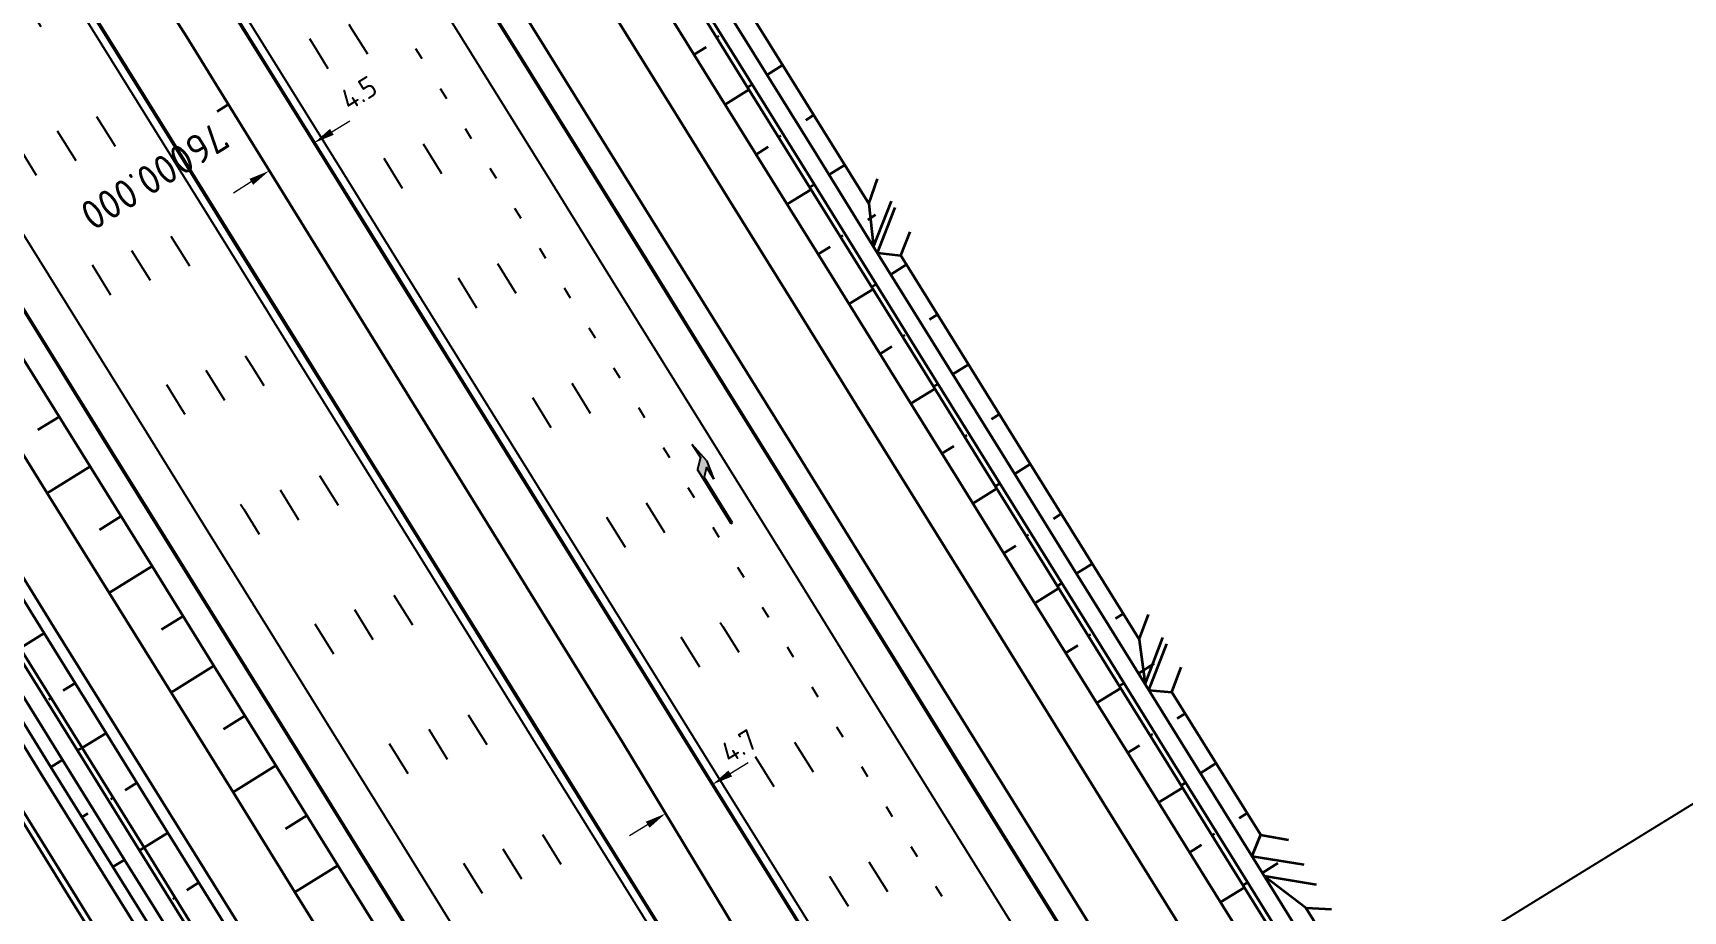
# Model space of a CAD drawing. Header units: metres. Extents: x 134219 to 139178, y 438661 to 444352.
# Drawn here: x 136217.9 to 136358.5, y 441818.7 to 441893.5 of the extents above; entities that cross this region are included whole.
import ezdxf

# ---------------------------------------------------------------- set-up
doc = ezdxf.new("R2010")
doc.units = ezdxf.units.M
doc.linetypes.add('13strp', pattern=[4, 1, -3])
doc.linetypes.add('39strp', pattern=[12, 3, -9])
doc.layers.get('DEFPOINTS').update_dxf_attribs({"color": 193})
for name, color, linetype, lineweight in [('N-WE-KL-ET_LS_OV_KABEL-G', 10, 'KL-LS-OV-N', 35), ('N-WE-KL-ET_LS_OV_KABEL-M', 7, 'Continuous', 18), ('Utd-ondergr-nw', 8, '13strp', 35), ('X-XX-AL-AANPIJLING-S', 7, 'Continuous', 25)]:
    doc.layers.add(name, color=color, linetype=linetype, lineweight=lineweight)
doc.layers.add('Utd-weg-nw', color=8, linetype='Continuous')
doc.styles.add('alm a2ee v011$0$rtw_iso', font='NLCS-ISO.ttf')
doc.styles.add('NLCS_18', font='NLCS-ISO.ttf', dxfattribs={"height": 1.8})
doc.linetypes.add('KL-LS-OV-N', pattern='A,4,-1,[103,NLCS.SHX,S=0.75,R=0,X=0,Y=0],-1,4,-1.5,["0V",Standard,S=1,R=0,X=0,Y=-0.5],-3', length=14.5)
doc.dimstyles.new('NLCS_t18_pijl_Dimension_l3_h1', dxfattribs={"dimtxt": 1.8, "dimasz": 1.8, "dimexe": 2, "dimexo": 2, "dimgap": 0.7, "dimtad": 1, "dimdec": 1, "dimzin": 0, "dimdsep": 46, "dimtxsty": 'NLCS_18', "dimcen": 2.5, "dimdle": 2, "dimclrd": 256, "dimclre": 256, "dimclrt": 256, "dimadec": 1, "dimazin": 0, "dimtfac": 1, "dimtdec": 1, "dimtofl": 0, "dimtmove": 1, "dimatfit": 0, "dimfxl": 0, "dimtolj": 1, "dimtzin": 0, "dimlwd": 18, "dimlwe": 18, "dimarcsym": 0})

# ---------------------------------------------------------------- blocks, each defined once
blk = doc.blocks.new('Dwm A2 aanvulling$0$pijlre_750')
blk.add_hatch(color=256).paths.add_polyline_path([(5.2, -0.38), (4, -0.38), (5.7, -0.68), (7.5, -0.38), (6.2, -0.38), (5.45, 0.37), (0, 0.37), (0, 0.23), (4.6, 0.23)])
for p, q in [((0, 0.37), (5.45, 0.37)), ((0, 0.37), (0, 0.23)), ((0, 0.23), (4.6, 0.23)), ((5.2, -0.38), (4.6, 0.23)), ((6.2, -0.38), (5.45, 0.37)), ((4, -0.38), (5.2, -0.38)), ((5.7, -0.68), (4, -0.38)), ((5.7, -0.68), (7.5, -0.38)), ((6.2, -0.38), (7.5, -0.38))]:
    blk.add_line(p, q)
blk = doc.blocks.new('*D281')
at = {"layer": 'DEFPOINTS', "color": 0, "transparency": 16777216}
for p in [(136241.82, 441884.15), (136238.02, 441881.79), (136238.02, 441881.79)]:
    blk.add_point(p, dxfattribs=at)
at = {"layer": 'N-WE-KL-ET_LS_OV_KABEL-M', "lineweight": 18, "transparency": 16777216}
for p, q in [((136241.82, 441884.15), (136240.77, 441885.85)), ((136238.02, 441881.79), (136236.97, 441883.49))]:
    blk.add_line(p, q, dxfattribs=at)
at = {"layer": 'N-WE-KL-ET_LS_OV_KABEL-M', "linetype": 'Continuous', "lineweight": 18, "transparency": 16777216}
for p, q in [((136243.35, 441885.1), (136244.88, 441886.05)), ((136236.49, 441880.84), (136234.96, 441879.89))]:
    blk.add_line(p, q, dxfattribs=at)
at = {"layer": 'N-WE-KL-ET_LS_OV_KABEL-M', "transparency": 16777216}
for points in [[(136243.19, 441885.36), (136243.51, 441884.85), (136241.82, 441884.15)], [(136236.33, 441881.1), (136236.65, 441880.59), (136238.02, 441881.79)]]:
    blk.add_solid(points, dxfattribs=at)
at = {"layer": 'N-WE-KL-ET_LS_OV_KABEL-M', "transparency": 16777216, "insert": (136245.64, 441888.41), "char_height": 1.8, "attachment_point": 5, "rotation": 31.8363, "style": 'NLCS_18'}
blk.add_mtext('\\A1;4.5', dxfattribs=at)
blk = doc.blocks.new('*D282')
at = {"layer": 'DEFPOINTS', "color": 0, "transparency": 16777216}
for p in [(136275.76, 441829.5), (136271.78, 441827.03), (136271.78, 441827.03)]:
    blk.add_point(p, dxfattribs=at)
at = {"layer": 'N-WE-KL-ET_LS_OV_KABEL-M', "linetype": 'Continuous', "lineweight": 18, "transparency": 16777216}
for p, q in [((136277.29, 441830.45), (136278.82, 441831.39)), ((136270.25, 441826.08), (136268.72, 441825.13))]:
    blk.add_line(p, q, dxfattribs=at)
at = {"layer": 'N-WE-KL-ET_LS_OV_KABEL-M', "lineweight": 18, "transparency": 16777216}
for p, q in [((136275.76, 441829.5), (136274.7, 441831.19)), ((136271.78, 441827.03), (136270.73, 441828.72))]:
    blk.add_line(p, q, dxfattribs=at)
at = {"layer": 'N-WE-KL-ET_LS_OV_KABEL-M', "transparency": 16777216}
for points in [[(136277.13, 441830.7), (136277.45, 441830.19), (136275.76, 441829.5)], [(136270.09, 441826.33), (136270.41, 441825.82), (136271.78, 441827.03)]]:
    blk.add_solid(points, dxfattribs=at)
at = {"layer": 'N-WE-KL-ET_LS_OV_KABEL-M', "transparency": 16777216, "insert": (136278.02, 441832.78), "char_height": 1.8, "attachment_point": 5, "rotation": 31.8363, "style": 'NLCS_18'}
blk.add_mtext('\\A1;4.7', dxfattribs=at)

msp = doc.modelspace()

# ---------------------------------------------------------------- linework, layer by layer
at = {"layer": 'N-WE-KL-ET_LS_OV_KABEL-G', "elevation": 1.28, "flags": 128}
msp.add_lwpolyline([(136185.93, 441965.29), (136188.78, 441960.71), (136192.64, 441954.45), (136199.51, 441943.65), (136222.51, 441906.5), (136230.97, 441893.24), (136234.12, 441888.11), (136268.1, 441833.12), (136285.7, 441804.01), (136290.79, 441797.09), (136295.13, 441789.7), (136293.94, 441789.2), (136294.12, 441788.95), (136295.32, 441789.61), (136296.68, 441787.41)], dxfattribs=at)
at = {"layer": 'Utd-ondergr-nw', "color": 7, "linetype": 'Continuous'}
msp.add_line((136234.43, 441887.38), (136233.58, 441886.85), dxfattribs=at)
at = {"layer": 'Utd-ondergr-nw', "linetype": 'Continuous', "flags": 128}
for points in [[(136267.5, 441913.73), (136270.11, 441909.53), (136275.38, 441901.04), (136280.66, 441892.54), (136285.93, 441884.05), (136289.11, 441878.94)], [(136181.91, 441901.86), (136187.19, 441893.36), (136192.46, 441884.86), (136197.74, 441876.37), (136203.01, 441867.87), (136208.28, 441859.38), (136213.56, 441850.88), (136218.83, 441842.39), (136224.11, 441833.89), (136229.38, 441825.4), (136234.66, 441816.9), (136239.93, 441808.4), (136245.21, 441799.91), (136250.48, 441791.41), (136255.76, 441782.92), (136261.03, 441774.42), (136266.31, 441765.93), (136271.58, 441757.43), (136276.86, 441748.93), (136282.13, 441740.44)], [(136179.49, 441900.35), (136184.76, 441891.86), (136190.04, 441883.36), (136195.31, 441874.87), (136200.59, 441866.37), (136205.86, 441857.87), (136211.14, 441849.38), (136216.41, 441840.88), (136221.69, 441832.39), (136226.96, 441823.89), (136232.24, 441815.4), (136237.51, 441806.9), (136242.79, 441798.41), (136248.06, 441789.91), (136253.34, 441781.41), (136258.61, 441772.92), (136263.89, 441764.42), (136269.16, 441755.93), (136274.44, 441747.43), (136279.71, 441738.94)], [(136179.87, 441900.59), (136185.15, 441892.09), (136190.42, 441883.6), (136195.7, 441875.1), (136200.97, 441866.61), (136206.25, 441858.11), (136211.52, 441849.62), (136216.8, 441841.12), (136222.07, 441832.62), (136227.35, 441824.13), (136232.62, 441815.63), (136237.9, 441807.14), (136243.17, 441798.64), (136248.45, 441790.15), (136253.72, 441781.65), (136259, 441773.16), (136264.27, 441764.66), (136269.55, 441756.16), (136274.82, 441747.67), (136280.1, 441739.17)], [(136198.3, 441900.26), (136203.57, 441891.76), (136208.85, 441883.27), (136214.12, 441874.77), (136219.4, 441866.28), (136224.67, 441857.78), (136229.95, 441849.29), (136235.22, 441840.79), (136240.5, 441832.29), (136245.77, 441823.8), (136251.05, 441815.3), (136256.32, 441806.81), (136261.6, 441798.31), (136266.87, 441789.82), (136272.15, 441781.32), (136277.42, 441772.83), (136282.7, 441764.33), (136287.97, 441755.83), (136293.25, 441747.34), (136298.52, 441738.84)], [(136219.08, 441901.39), (136224.35, 441892.9), (136229.63, 441884.4), (136234.9, 441875.9), (136240.18, 441867.41), (136245.45, 441858.91), (136250.73, 441850.42), (136256, 441841.92), (136261.28, 441833.43), (136266.55, 441824.93), (136271.83, 441816.43), (136277.1, 441807.94), (136282.38, 441799.44), (136287.65, 441790.95), (136292.93, 441782.45), (136298.2, 441773.96), (136303.48, 441765.46), (136308.75, 441756.97), (136314.03, 441748.47), (136319.3, 441739.97)], [(136219.14, 441901.43), (136224.41, 441892.93), (136229.69, 441884.44), (136234.96, 441875.94), (136240.24, 441867.45), (136245.51, 441858.95), (136250.79, 441850.45), (136256.06, 441841.96), (136261.34, 441833.46), (136266.61, 441824.97), (136271.89, 441816.47), (136277.16, 441807.98), (136282.44, 441799.48), (136287.71, 441790.99), (136292.99, 441782.49), (136298.26, 441773.99), (136303.54, 441765.5), (136308.81, 441757), (136314.09, 441748.51), (136319.36, 441740.01)], [(136256.18, 441900.88), (136261.45, 441892.39), (136266.73, 441883.89), (136272, 441875.4), (136277.28, 441866.9), (136282.55, 441858.41), (136287.83, 441849.91), (136293.1, 441841.41), (136298.37, 441832.92), (136303.65, 441824.42), (136308.92, 441815.93), (136314.2, 441807.43), (136319.47, 441798.94), (136324.75, 441790.44), (136330.02, 441781.95), (136335.3, 441773.45), (136340.57, 441764.95), (136345.85, 441756.46), (136351.12, 441747.96), (136356.4, 441739.47)], [(136177.22, 441898.94), (136182.5, 441890.45), (136187.77, 441881.95), (136193.05, 441873.46), (136198.32, 441864.96), (136203.6, 441856.47), (136208.87, 441847.97), (136214.15, 441839.47), (136219.42, 441830.98), (136224.7, 441822.48), (136229.97, 441813.99), (136235.25, 441805.49), (136240.52, 441797), (136245.79, 441788.5), (136251.07, 441780.01), (136256.34, 441771.51), (136261.62, 441763.01), (136266.89, 441754.52), (136272.17, 441746.02), (136277.44, 441737.53)], [(136178.21, 441899.56), (136183.49, 441891.07), (136188.76, 441882.57), (136194.04, 441874.07), (136199.31, 441865.58), (136204.59, 441857.08), (136209.86, 441848.59), (136215.14, 441840.09), (136220.41, 441831.6), (136225.69, 441823.1), (136230.96, 441814.61), (136236.24, 441806.11), (136241.51, 441797.61), (136246.79, 441789.12), (136252.06, 441780.62), (136257.34, 441772.13), (136262.61, 441763.63), (136267.89, 441755.14), (136273.16, 441746.64), (136278.44, 441738.14)], [(136196.39, 441899.07), (136201.66, 441890.58), (136206.94, 441882.08), (136212.21, 441873.59), (136217.49, 441865.09), (136222.76, 441856.59), (136228.04, 441848.1), (136233.31, 441839.6), (136238.59, 441831.11), (136243.86, 441822.61), (136249.14, 441814.12), (136254.41, 441805.62), (136259.69, 441797.13), (136264.96, 441788.63), (136270.24, 441780.13), (136275.51, 441771.64), (136280.78, 441763.14), (136286.06, 441754.65), (136291.33, 441746.15), (136296.61, 441737.66)], [(136198.24, 441900.22), (136203.51, 441891.73), (136208.79, 441883.23), (136214.06, 441874.74), (136219.34, 441866.24), (136224.61, 441857.74), (136229.89, 441849.25), (136235.16, 441840.75), (136240.44, 441832.26), (136245.71, 441823.76), (136250.99, 441815.27), (136256.26, 441806.77), (136261.54, 441798.28), (136266.81, 441789.78), (136272.09, 441781.28), (136277.36, 441772.79), (136282.64, 441764.29), (136287.91, 441755.8), (136293.19, 441747.3), (136298.46, 441738.81)], [(136254.26, 441899.7), (136259.54, 441891.2), (136264.81, 441882.71), (136270.09, 441874.21), (136275.36, 441865.71), (136280.64, 441857.22), (136285.91, 441848.72), (136291.19, 441840.23), (136296.46, 441831.73), (136301.74, 441823.24), (136307.01, 441814.74), (136312.29, 441806.25), (136317.56, 441797.75), (136322.84, 441789.25), (136328.11, 441780.76), (136333.39, 441772.26), (136338.66, 441763.77), (136343.94, 441755.27), (136349.21, 441746.78), (136354.49, 441738.28)], [(136254.32, 441899.73), (136259.6, 441891.24), (136264.87, 441882.74), (136270.15, 441874.25), (136275.42, 441865.75), (136280.7, 441857.26), (136285.97, 441848.76), (136291.25, 441840.26), (136296.52, 441831.77), (136301.8, 441823.27), (136307.07, 441814.78), (136312.35, 441806.28), (136317.62, 441797.79), (136322.9, 441789.29), (136328.17, 441780.8), (136333.45, 441772.3), (136338.72, 441763.8), (136344, 441755.31), (136349.27, 441746.81), (136354.55, 441738.32)], [(136272.39, 441899.18), (136277.66, 441890.68), (136282.94, 441882.19), (136288.21, 441873.69), (136293.49, 441865.2), (136298.76, 441856.7), (136304.04, 441848.21), (136309.31, 441839.71), (136314.59, 441831.22), (136319.86, 441822.72), (136325.14, 441814.22), (136330.41, 441805.73), (136335.69, 441797.23), (136340.96, 441788.74), (136346.24, 441780.24), (136351.51, 441771.75), (136356.79, 441763.25), (136362.06, 441754.75), (136367.34, 441746.26), (136372.61, 441737.76), (136377.89, 441729.27), (136383.16, 441720.77), (136388.44, 441712.28), (136392.44, 441702.99)], [(136272.77, 441899.42), (136278.05, 441890.92), (136283.32, 441882.43), (136288.6, 441873.93), (136293.87, 441865.43), (136299.15, 441856.94), (136304.42, 441848.44), (136309.7, 441839.95), (136314.97, 441831.45), (136320.25, 441822.96), (136325.52, 441814.46), (136330.8, 441805.97), (136336.07, 441797.47), (136341.34, 441788.97), (136346.62, 441780.48), (136351.89, 441771.98), (136357.17, 441763.49), (136362.44, 441754.99), (136367.72, 441746.5), (136372.99, 441738), (136378.27, 441729.51), (136383.54, 441721.01), (136388.82, 441712.51), (136393.46, 441703.62)], [(136274.05, 441900.21), (136279.32, 441891.71), (136284.6, 441883.22), (136289.87, 441874.72), (136295.14, 441866.23), (136300.42, 441857.73), (136305.69, 441849.23), (136310.97, 441840.74), (136316.24, 441832.24), (136321.52, 441823.75), (136326.79, 441815.25), (136332.07, 441806.76), (136337.34, 441798.26), (136342.62, 441789.77), (136347.89, 441781.27), (136353.17, 441772.77), (136358.44, 441764.28), (136363.72, 441755.78), (136368.99, 441747.29), (136374.27, 441738.79), (136379.54, 441730.3), (136384.82, 441721.8), (136390.09, 441713.31), (136394.73, 441704.41)], [(136176.37, 441898.42), (136181.65, 441889.92), (136186.92, 441881.43), (136192.2, 441872.93), (136197.47, 441864.43), (136202.75, 441855.94), (136208.02, 441847.44), (136213.3, 441838.95), (136218.57, 441830.45), (136223.85, 441821.96), (136229.12, 441813.46), (136234.4, 441804.96), (136239.67, 441796.47), (136244.95, 441787.97), (136250.22, 441779.48), (136255.5, 441770.98), (136260.77, 441762.49), (136266.05, 441753.99), (136271.32, 441745.5), (136276.59, 441737)], [(136233.04, 441898.29), (136238.32, 441889.8), (136243.59, 441881.3), (136248.87, 441872.8), (136254.14, 441864.31), (136259.42, 441855.81), (136264.69, 441847.32), (136269.97, 441838.82), (136275.24, 441830.33), (136280.52, 441821.83), (136285.79, 441813.34), (136291.07, 441804.84), (136296.34, 441796.34), (136301.62, 441787.85), (136306.89, 441779.35), (136312.17, 441770.86), (136317.44, 441762.36), (136322.72, 441753.87), (136327.99, 441745.37), (136333.27, 441736.88)], [(136233.1, 441898.33), (136238.38, 441889.83), (136243.65, 441881.34), (136248.93, 441872.84), (136254.2, 441864.35), (136259.48, 441855.85), (136264.75, 441847.35), (136270.03, 441838.86), (136275.3, 441830.36), (136280.58, 441821.87), (136285.85, 441813.37), (136291.13, 441804.88), (136296.4, 441796.38), (136301.68, 441787.89), (136306.95, 441779.39), (136312.23, 441770.89), (136317.5, 441762.4), (136322.78, 441753.9), (136328.05, 441745.41), (136333.33, 441736.91)], [(136270.35, 441897.91), (136275.62, 441889.42), (136280.9, 441880.92), (136286.17, 441872.43), (136291.45, 441863.93), (136296.72, 441855.44), (136302, 441846.94), (136307.27, 441838.44), (136312.55, 441829.95), (136317.82, 441821.45), (136323.1, 441812.96), (136328.37, 441804.46), (136333.65, 441795.97), (136338.92, 441787.47), (136344.2, 441778.98), (136349.47, 441770.48), (136354.75, 441761.98), (136360.02, 441753.49), (136365.3, 441744.99), (136370.57, 441736.5), (136375.85, 441728), (136381.12, 441719.51), (136386.4, 441711.01), (136390.4, 441701.72)], [(136173.4, 441896.57), (136178.67, 441888.07), (136183.95, 441879.58), (136189.22, 441871.08), (136194.5, 441862.59), (136199.77, 441854.09), (136205.05, 441845.6), (136210.32, 441837.1), (136215.6, 441828.61), (136220.87, 441820.11), (136226.15, 441811.61), (136231.42, 441803.12), (136236.7, 441794.62), (136241.97, 441786.13), (136247.25, 441777.63), (136252.52, 441769.14), (136257.8, 441760.64), (136263.07, 441752.15), (136268.35, 441743.65), (136273.62, 441735.15)], [(136173.82, 441896.83), (136179.1, 441888.34), (136184.37, 441879.84), (136189.65, 441871.35), (136194.92, 441862.85), (136200.2, 441854.36), (136205.47, 441845.86), (136210.75, 441837.36), (136216.02, 441828.87), (136221.3, 441820.37), (136226.57, 441811.88), (136231.85, 441803.38), (136237.12, 441794.89), (136242.4, 441786.39), (136247.67, 441777.9), (136252.95, 441769.4), (136258.22, 441760.9), (136263.5, 441752.41), (136268.77, 441743.91), (136274.05, 441735.42)], [(136192.73, 441896.8), (136198.01, 441888.31), (136203.28, 441879.81), (136208.56, 441871.32), (136213.83, 441862.82), (136219.11, 441854.33), (136224.38, 441845.83), (136229.66, 441837.34), (136234.93, 441828.84), (136240.21, 441820.34), (136245.48, 441811.85), (136250.76, 441803.35), (136256.03, 441794.86), (136261.31, 441786.36), (136266.58, 441777.87), (136271.86, 441769.37), (136277.13, 441760.88), (136282.41, 441752.38), (136287.68, 441743.88), (136292.96, 441735.39)], [(136266.95, 441895.8), (136272.23, 441887.31), (136277.5, 441878.81), (136282.78, 441870.32), (136288.05, 441861.82), (136293.33, 441853.33), (136298.6, 441844.83), (136303.88, 441836.33), (136309.15, 441827.84), (136314.43, 441819.34), (136319.7, 441810.85), (136324.98, 441802.35), (136330.25, 441793.86), (136335.53, 441785.36), (136340.8, 441776.87), (136346.08, 441768.37), (136351.35, 441759.87), (136356.63, 441751.38), (136361.9, 441742.88), (136367.18, 441734.39), (136372.45, 441725.89), (136377.73, 441717.4), (136383, 441708.9), (136387, 441699.61)], [(136188.03, 441893.89), (136193.31, 441885.39), (136198.58, 441876.9), (136203.86, 441868.4), (136209.13, 441859.91), (136214.41, 441851.41), (136219.68, 441842.91), (136224.96, 441834.42), (136230.23, 441825.92), (136235.51, 441817.43), (136240.78, 441808.93), (136246.06, 441800.44), (136251.33, 441791.94), (136256.61, 441783.44), (136261.88, 441774.95), (136267.16, 441766.45), (136272.43, 441757.96), (136277.71, 441749.46), (136282.98, 441740.97)], [(136276.33, 441893.25), (136276.14, 441893.14)], [(136275.24, 441892.31), (136274.22, 441891.68)], [(136280.42, 441889.95), (136281.75, 441890.78)], [(136279.16, 441889.13), (136278.78, 441888.89)], [(136278.9, 441888.7), (136276.86, 441887.43)], [(136283.72, 441886.11), (136284.39, 441886.53)], [(136280.51, 441883.82), (136279.5, 441883.18)], [(136281.61, 441884.76), (136281.42, 441884.64)], [(136285.69, 441881.45), (136287.03, 441882.28)], [(136284.44, 441880.63), (136284.05, 441880.39)], [(136284.17, 441880.2), (136282.13, 441878.94)], [(136289, 441877.62), (136289.67, 441878.03)], [(136285.79, 441875.32), (136284.77, 441874.69)], [(136286.88, 441876.26), (136286.69, 441876.14)], [(136290.97, 441872.96), (136292.3, 441873.79)], [(136291.82, 441874.57), (136296.48, 441867.06), (136301.76, 441858.56), (136307.03, 441850.07), (136312.15, 441841.82)], [(136289.45, 441871.71), (136287.41, 441870.44)], [(136289.71, 441872.13), (136289.33, 441871.9)], [(136294.27, 441869.12), (136294.94, 441869.54)], [(136291.06, 441866.83), (136290.05, 441866.19)], [(136292.16, 441867.77), (136291.97, 441867.65)], [(136296.24, 441864.46), (136297.58, 441865.29)], [(136294.72, 441863.21), (136292.68, 441861.95)], [(136294.99, 441863.64), (136294.6, 441863.4)], [(136299.55, 441860.63), (136300.22, 441861.04)], [(136218.3, 441859.71), (136220.12, 441860.84)], [(136296.34, 441858.33), (136295.32, 441857.7)], [(136297.43, 441859.27), (136297.24, 441859.15)], [(136301.52, 441855.96), (136302.85, 441856.79)], [(136219.11, 441854.33), (136222.76, 441856.59)], [(136300, 441854.72), (136297.96, 441853.45)], [(136300.26, 441855.14), (136299.88, 441854.91)], [(136304.82, 441852.13), (136305.49, 441852.55)], [(136223.57, 441851.21), (136225.4, 441852.35)], [(136301.61, 441849.83), (136300.6, 441849.2)], [(136302.71, 441850.78), (136302.52, 441850.66)], [(136306.79, 441847.47), (136308.13, 441848.3)], [(136224.38, 441845.83), (136228.04, 441848.1)], [(136305.27, 441846.22), (136303.23, 441844.95)], [(136305.54, 441846.65), (136305.15, 441846.41)], [(136310.1, 441843.64), (136310.77, 441844.05)], [(136228.85, 441842.72), (136230.67, 441843.85)], [(136216.8, 441841.12), (136218.83, 441842.39)], [(136306.89, 441841.34), (136305.87, 441840.71)], [(136307.98, 441842.28), (136307.79, 441842.16)], [(136229.66, 441837.34), (136233.31, 441839.6)], [(136312.07, 441838.97), (136313.4, 441839.8)], [(136220.45, 441837.51), (136221.47, 441838.14)], [(136310.55, 441837.72), (136308.51, 441836.46)], [(136310.81, 441838.15), (136310.43, 441837.91)], [(136314.91, 441837.38), (136317.58, 441833.07), (136322.45, 441825.24)], [(136219.24, 441836.75), (136219.43, 441836.87)], [(136234.12, 441834.22), (136235.95, 441835.36)], [(136315.37, 441835.14), (136316.04, 441835.56)], [(136222.07, 441832.62), (136224.11, 441833.89)], [(136312.16, 441832.84), (136311.14, 441832.21)], [(136313.26, 441833.79), (136313.07, 441833.67)], [(136220.41, 441831.6), (136219.42, 441830.98)], [(136221.69, 441832.39), (136222.07, 441832.62)], [(136234.93, 441828.84), (136238.59, 441831.11)], [(136317.34, 441830.48), (136318.68, 441831.31)], [(136225.73, 441829.01), (136226.75, 441829.64)], [(136315.82, 441829.23), (136313.78, 441827.96)], [(136316.09, 441829.66), (136315.7, 441829.42)], [(136224.52, 441828.26), (136224.71, 441828.38)], [(136222.55, 441827.04), (136222.06, 441826.73)], [(136239.4, 441825.73), (136241.22, 441826.86)], [(136320.65, 441826.64), (136321.32, 441827.06)], [(136227.35, 441824.13), (136229.38, 441825.4)], [(136318.53, 441825.29), (136318.34, 441825.17)], [(136225.69, 441823.1), (136224.7, 441822.48)], [(136226.96, 441823.89), (136227.35, 441824.13)], [(136317.44, 441824.35), (136316.42, 441823.71)], [(136240.21, 441820.34), (136243.86, 441822.61)], [(136322.62, 441821.98), (136323.95, 441822.81)], [(136231, 441820.51), (136232.02, 441821.15)], [(136321.1, 441820.73), (136319.06, 441819.47)], [(136321.36, 441821.16), (136320.98, 441820.92)], [(136229.79, 441819.76), (136229.98, 441819.88)], [(136326.32, 441819), (136328.13, 441816.08), (136333.41, 441807.59), (136338.68, 441799.09), (136341.28, 441794.91)]]:
    msp.add_lwpolyline(points, dxfattribs=at)
at = {"layer": 'Utd-ondergr-nw', "linetype": 'Continuous'}
for points in [[(136289.09, 441878.96), (136289.84, 441881.09)], [(136289.5, 441875.32), (136291.02, 441879.19)], [(136289.09, 441878.96), (136289.5, 441875.32)], [(136289.83, 441874.79), (136291.35, 441878.66)], [(136291.82, 441874.57), (136292.62, 441876.6)], [(136289.83, 441874.79), (136291.82, 441874.57)], [(136312.13, 441841.86), (136312.91, 441844)], [(136312.13, 441841.86), (136312.63, 441838.06)], [(136312.63, 441838.06), (136314.14, 441842.02)], [(136312.96, 441837.53), (136314.47, 441841.48)], [(136314.91, 441837.38), (136315.71, 441839.5)], [(136312.96, 441837.53), (136314.91, 441837.38)], [(136322.46, 441825.22), (136321.73, 441823.4)], [(136322.46, 441825.22), (136324.85, 441824.78)], [(136321.73, 441823.4), (136326.16, 441822.68)], [(136322.78, 441821.71), (136326.35, 441819)], [(136322.78, 441821.71), (136327.21, 441820.99)], [(136326.35, 441819), (136328.52, 441818.89)]]:
    msp.add_lwpolyline(points, dxfattribs=at)
at = {"layer": 'Utd-weg-nw', "linetype": '13strp', "flags": 128}
msp.add_lwpolyline([(136134.43, 442079.1), (136137.39, 442074.32), (136142.67, 442065.82), (136147.94, 442057.33), (136153.22, 442048.83), (136158.49, 442040.34), (136163.77, 442031.84), (136169.04, 442023.35), (136174.32, 442014.85), (136179.59, 442006.35), (136184.87, 441997.86), (136190.14, 441989.36), (136195.42, 441980.87), (136200.69, 441972.37), (136205.97, 441963.88), (136211.24, 441955.38), (136216.52, 441946.89), (136221.79, 441938.39), (136227.07, 441929.89), (136232.34, 441921.4), (136237.62, 441912.9), (136242.89, 441904.41), (136248.17, 441895.91), (136253.44, 441887.42), (136258.72, 441878.92), (136263.99, 441870.43), (136269.27, 441861.93), (136274.54, 441853.43), (136279.82, 441844.94), (136285.09, 441836.44), (136290.37, 441827.95), (136295.64, 441819.45), (136300.92, 441810.96), (136306.19, 441802.46), (136311.47, 441793.97), (136316.74, 441785.47), (136322.02, 441776.97), (136327.29, 441768.48), (136332.57, 441759.98), (136337.84, 441751.49), (136343.12, 441742.99), (136348.39, 441734.5), (136353.67, 441726), (136358.94, 441717.5), (136364.22, 441709.01), (136369.49, 441700.51), (136374.77, 441692.02), (136380.04, 441683.52), (136385.32, 441675.03), (136390.59, 441666.53), (136395.87, 441658.04), (136401.14, 441649.54), (136406.42, 441641.04), (136411.69, 441632.55), (136416.97, 441624.05), (136422.24, 441615.56), (136427.52, 441607.06), (136432.79, 441598.57)], dxfattribs=at)
at = {"layer": 'Utd-weg-nw', "linetype": '39strp', "flags": 128}
for points in [[(136130.85, 442077.79), (136134.23, 442072.35), (136139.51, 442063.86), (136144.78, 442055.36), (136150.05, 442046.87), (136155.33, 442038.37), (136160.6, 442029.88), (136165.88, 442021.38), (136171.15, 442012.89), (136176.43, 442004.39), (136181.7, 441995.89), (136186.98, 441987.4), (136192.25, 441978.9), (136197.53, 441970.41), (136202.8, 441961.91), (136208.08, 441953.42), (136213.35, 441944.92), (136218.63, 441936.43), (136223.9, 441927.93), (136229.18, 441919.43), (136234.45, 441910.94), (136239.73, 441902.44), (136245, 441893.95), (136250.28, 441885.45), (136255.55, 441876.96), (136260.83, 441868.46), (136266.1, 441859.96), (136271.38, 441851.47), (136276.65, 441842.97), (136281.93, 441834.48), (136287.2, 441825.98), (136292.48, 441817.49), (136297.75, 441808.99), (136303.03, 441800.5), (136308.3, 441792), (136313.58, 441783.5), (136318.85, 441775.01), (136324.13, 441766.51), (136329.4, 441758.02), (136334.68, 441749.52), (136339.95, 441741.03), (136345.23, 441732.53), (136350.5, 441724.04), (136355.78, 441715.54), (136361.05, 441707.04), (136366.33, 441698.55), (136371.6, 441690.05), (136376.88, 441681.56), (136382.15, 441673.06), (136387.43, 441664.57), (136392.7, 441656.07), (136397.98, 441647.58), (136403.25, 441639.08), (136408.53, 441630.58), (136413.8, 441622.09), (136419.08, 441613.59), (136424.35, 441605.1), (136429.63, 441596.6)], [(136127.5, 442076.56), (136131.26, 442070.51), (136136.53, 442062.01), (136141.81, 442053.52), (136147.08, 442045.02), (136152.36, 442036.53), (136157.63, 442028.03), (136162.91, 442019.53), (136168.18, 442011.04), (136173.46, 442002.54), (136178.73, 441994.05), (136184.01, 441985.55), (136189.28, 441977.06), (136194.56, 441968.56), (136199.83, 441960.07), (136205.11, 441951.57), (136210.38, 441943.07), (136215.66, 441934.58), (136220.93, 441926.08), (136226.21, 441917.59), (136231.48, 441909.09), (136236.76, 441900.6), (136242.03, 441892.1), (136247.31, 441883.61), (136252.58, 441875.11), (136257.86, 441866.61), (136263.13, 441858.12), (136268.4, 441849.62), (136273.68, 441841.13), (136278.95, 441832.63), (136284.23, 441824.14), (136289.5, 441815.64), (136294.78, 441807.15), (136300.05, 441798.65), (136305.33, 441790.15), (136310.6, 441781.66), (136315.88, 441773.16), (136321.15, 441764.67), (136326.43, 441756.17), (136331.7, 441747.68), (136336.98, 441739.18), (136342.25, 441730.68), (136347.53, 441722.19), (136352.8, 441713.69), (136358.08, 441705.2), (136363.35, 441696.7), (136368.63, 441688.21), (136373.9, 441679.71), (136379.18, 441671.22), (136384.45, 441662.72), (136389.73, 441654.22), (136395, 441645.73), (136400.28, 441637.23), (136405.55, 441628.74), (136410.83, 441620.24), (136416.1, 441611.75), (136421.38, 441603.25), (136426.65, 441594.76)], [(136109.37, 442069.93), (136109.93, 442069.03), (136115.2, 442060.54), (136120.47, 442052.04), (136125.75, 442043.55), (136131.02, 442035.05), (136136.3, 442026.56), (136141.57, 442018.06), (136146.85, 442009.57), (136152.12, 442001.07), (136157.4, 441992.57), (136162.67, 441984.08), (136167.95, 441975.58), (136173.22, 441967.09), (136178.5, 441958.59), (136183.77, 441950.1), (136189.05, 441941.6), (136194.32, 441933.1), (136199.6, 441924.61), (136204.87, 441916.11), (136210.15, 441907.62), (136215.42, 441899.12), (136220.7, 441890.63), (136225.97, 441882.13), (136231.25, 441873.64), (136236.52, 441865.14), (136241.8, 441856.64), (136247.07, 441848.15), (136252.35, 441839.65), (136257.62, 441831.16), (136262.9, 441822.66), (136268.17, 441814.17), (136273.45, 441805.67), (136278.72, 441797.18), (136284, 441788.68), (136289.27, 441780.18), (136294.55, 441771.69), (136299.82, 441763.19), (136305.1, 441754.7), (136310.37, 441746.2), (136315.65, 441737.71), (136320.92, 441729.21), (136326.2, 441720.72), (136331.47, 441712.22), (136336.75, 441703.72), (136342.02, 441695.23), (136347.3, 441686.73), (136352.57, 441678.24), (136357.85, 441669.74), (136363.12, 441661.25), (136368.4, 441652.75), (136373.67, 441644.25), (136378.95, 441635.76), (136384.22, 441627.26), (136389.5, 441618.77), (136394.77, 441610.27), (136400.05, 441601.78), (136405.32, 441593.28), (136410.6, 441584.79), (136415.87, 441576.29), (136421.15, 441567.79), (136426.42, 441559.3), (136431.7, 441550.8), (136436.97, 441542.31), (136442.25, 441533.81), (136447.52, 441525.32), (136452.8, 441516.82), (136458.07, 441508.33), (136463.35, 441499.83), (136468.62, 441491.33), (136473.9, 441482.84), (136479.17, 441474.34), (136484.45, 441465.85), (136489.72, 441457.35), (136495, 441448.86), (136500.27, 441440.36), (136505.55, 441431.87), (136510.82, 441423.37), (136516.1, 441414.87), (136521.37, 441406.38), (136526.64, 441397.88), (136531.92, 441389.39), (136537.19, 441380.89), (136542.47, 441372.4), (136547.74, 441363.9), (136553.02, 441355.4), (136558.29, 441346.91), (136563.57, 441338.41), (136568.84, 441329.92), (136574.12, 441321.42), (136579.39, 441312.93), (136584.67, 441304.43), (136589.94, 441295.94), (136595.22, 441287.44), (136600.49, 441278.94), (136605.77, 441270.45), (136611.04, 441261.95), (136616.32, 441253.46), (136621.59, 441244.96), (136626.87, 441236.47), (136632.14, 441227.97), (136637.42, 441219.48), (136642.69, 441210.98), (136647.97, 441202.48), (136653.24, 441193.99), (136658.52, 441185.49), (136663.79, 441177), (136669.07, 441168.5), (136674.34, 441160.01), (136679.62, 441151.51), (136684.89, 441143.02), (136690.17, 441134.52), (136695.44, 441126.02), (136700.72, 441117.53), (136705.99, 441109.03), (136711.27, 441100.54), (136716.54, 441092.04), (136721.82, 441083.55), (136726.27, 441076.38), (136727.09, 441075.05), (136732.37, 441066.55), (136737.65, 441058.06), (136742.95, 441049.56), (136748.25, 441041.07), (136753.57, 441032.58), (136758.91, 441024.1), (136764.28, 441015.63), (136769.67, 441007.17), (136775.09, 440998.73), (136780.54, 440990.3), (136786.03, 440981.89), (136791.55, 440973.51), (136797.13, 440965.15), (136802.74, 440956.81), (136805.57, 440952.65), (136808.41, 440948.5), (136814.13, 440940.23), (136817.07, 440936.02), (136819.9, 440931.99), (136825.73, 440923.78), (136831.61, 440915.62), (136837.55, 440907.5), (136843.54, 440899.41), (136849.59, 440891.37), (136855.69, 440883.36), (136861.84, 440875.4), (136868.05, 440867.48), (136874.3, 440859.6), (136880.61, 440851.76), (136886.98, 440843.96), (136893.39, 440836.21), (136899.86, 440828.5), (136906.37, 440820.83), (136912.94, 440813.21), (136919.56, 440805.63), (136926.23, 440798.09), (136932.95, 440790.6), (136939.72, 440783.15), (136941.33, 440781.4), (136946.53, 440775.75), (136953.4, 440768.4), (136960.3, 440761.09), (136967.24, 440753.82), (136974.22, 440746.59), (136981.22, 440739.4), (136988.26, 440732.23), (136995.32, 440725.1), (137002.41, 440718), (137009.51, 440710.92), (137016.63, 440703.87), (137023.77, 440696.83), (137030.91, 440689.81), (137038.07, 440682.81), (137045.23, 440675.82), (137046.66, 440674.42), (137052.39, 440668.83), (137058.86, 440662.52), (137059.55, 440661.85), (137066.71, 440654.87), (137073.88, 440647.89), (137081.04, 440640.91), (137088.2, 440633.93), (137095.36, 440626.95), (137100.37, 440622.07), (137102.52, 440619.97), (137109.68, 440612.99), (137116.84, 440606.01), (137124.01, 440599.03), (137131.17, 440592.05), (137138.33, 440585.07), (137145.49, 440578.09), (137152.65, 440571.11), (137159.81, 440564.14), (137166.97, 440557.16), (137174.14, 440550.18), (137181.3, 440543.2), (137188.46, 440536.22), (137195.62, 440529.24), (137202.78, 440522.26), (137209.94, 440515.28), (137217.1, 440508.3), (137224.27, 440501.32), (137231.43, 440494.34), (137238.59, 440487.36), (137245.75, 440480.38), (137252.91, 440473.4), (137260.07, 440466.42), (137267.24, 440459.44), (137274.4, 440452.46), (137281.56, 440445.48), (137288.72, 440438.5), (137295.88, 440431.53), (137303.04, 440424.55), (137310.2, 440417.57), (137317.37, 440410.59), (137324.53, 440403.61), (137331.69, 440396.63), (137338.85, 440389.65), (137340.48, 440388.06), (137346.01, 440382.67), (137353.17, 440375.69), (137360.33, 440368.71), (137367.5, 440361.73), (137374.66, 440354.75), (137381.82, 440347.77), (137388.98, 440340.79), (137396.14, 440333.81), (137403.3, 440326.83), (137410.46, 440319.85), (137417.63, 440312.87), (137424.79, 440305.89), (137431.95, 440298.92), (137439.11, 440291.94), (137446.27, 440284.96), (137453.43, 440277.98), (137460.59, 440271), (137467.76, 440264.02), (137474.92, 440257.04), (137482.08, 440250.06), (137489.24, 440243.08), (137496.4, 440236.1), (137503.56, 440229.12), (137510.73, 440222.14), (137517.89, 440215.16), (137525.05, 440208.18), (137532.21, 440201.2), (137539.37, 440194.22), (137546.53, 440187.24), (137550.76, 440183.13), (137553.69, 440180.26), (137560.86, 440173.28), (137568.02, 440166.3), (137575.18, 440159.33), (137582.34, 440152.35), (137589.5, 440145.37), (137596.66, 440138.39), (137603.82, 440131.41), (137610.99, 440124.43), (137618.15, 440117.45), (137625.31, 440110.47), (137632.47, 440103.49), (137639.63, 440096.51), (137646.79, 440089.53), (137653.95, 440082.55), (137661.12, 440075.57), (137668.28, 440068.59), (137675.44, 440061.61), (137682.6, 440054.63), (137689.76, 440047.65), (137696.92, 440040.67), (137697.5, 440040.12), (137704.09, 440033.69), (137711.25, 440026.72), (137718.41, 440019.74), (137725.57, 440012.76), (137732.73, 440005.78), (137739.89, 439998.8), (137747.05, 439991.82), (137754.22, 439984.84), (137761.38, 439977.86), (137768.54, 439970.88), (137775.7, 439963.9), (137782.86, 439956.92), (137790.02, 439949.94), (137797.18, 439942.96), (137804.35, 439935.98), (137811.51, 439929), (137818.67, 439922.02), (137825.83, 439915.04), (137832.99, 439908.06), (137840.15, 439901.08), (137847.31, 439894.1), (137854.48, 439887.13), (137861.64, 439880.15), (137868.8, 439873.17), (137875.96, 439866.19)], [(136106.01, 442068.7), (136106.95, 442067.19), (136112.23, 442058.69), (136117.5, 442050.2), (136122.78, 442041.7), (136128.05, 442033.21), (136133.33, 442024.71), (136138.6, 442016.21), (136143.88, 442007.72), (136149.15, 441999.22), (136154.43, 441990.73), (136159.7, 441982.23), (136164.98, 441973.74), (136170.25, 441965.24), (136175.53, 441956.75), (136180.8, 441948.25), (136186.08, 441939.75), (136191.35, 441931.26), (136196.63, 441922.76), (136201.9, 441914.27), (136207.18, 441905.77), (136212.45, 441897.28), (136217.73, 441888.78), (136223, 441880.29), (136228.28, 441871.79), (136233.55, 441863.29), (136238.82, 441854.8), (136244.1, 441846.3), (136249.37, 441837.81), (136254.65, 441829.31), (136259.92, 441820.82), (136265.2, 441812.32), (136270.47, 441803.82), (136275.75, 441795.33), (136281.02, 441786.83), (136286.3, 441778.34), (136291.57, 441769.84), (136296.85, 441761.35), (136302.12, 441752.85), (136307.4, 441744.36), (136312.67, 441735.86), (136317.95, 441727.36), (136323.22, 441718.87), (136328.5, 441710.37), (136333.77, 441701.88), (136339.05, 441693.38), (136344.32, 441684.89), (136349.6, 441676.39), (136354.87, 441667.9), (136360.15, 441659.4), (136365.42, 441650.9), (136370.7, 441642.41), (136375.97, 441633.91), (136381.25, 441625.42), (136386.52, 441616.92), (136391.8, 441608.43), (136397.07, 441599.93), (136402.35, 441591.44), (136407.62, 441582.94), (136412.9, 441574.44), (136418.17, 441565.95), (136423.45, 441557.45), (136428.72, 441548.96), (136434, 441540.46), (136439.27, 441531.97), (136444.55, 441523.47), (136449.82, 441514.97), (136455.1, 441506.48), (136460.37, 441497.98), (136465.65, 441489.49), (136470.92, 441480.99), (136476.2, 441472.5), (136481.47, 441464), (136486.75, 441455.51), (136492.02, 441447.01), (136497.3, 441438.51), (136502.57, 441430.02), (136507.85, 441421.52), (136513.12, 441413.03), (136518.4, 441404.53), (136523.67, 441396.04), (136528.95, 441387.54), (136534.22, 441379.05), (136539.5, 441370.55), (136544.77, 441362.05), (136550.05, 441353.56), (136555.32, 441345.06), (136560.6, 441336.57), (136565.87, 441328.07), (136571.15, 441319.58), (136576.42, 441311.08), (136581.7, 441302.59), (136586.97, 441294.09), (136592.25, 441285.59), (136597.52, 441277.1), (136602.8, 441268.6), (136608.07, 441260.11), (136613.35, 441251.61), (136618.62, 441243.12), (136623.9, 441234.62), (136629.17, 441226.12), (136634.45, 441217.63), (136639.72, 441209.13), (136644.99, 441200.64), (136650.27, 441192.14), (136655.54, 441183.65), (136660.82, 441175.15), (136666.09, 441166.66), (136671.37, 441158.16), (136676.64, 441149.66), (136681.92, 441141.17), (136687.19, 441132.67), (136692.47, 441124.18), (136697.74, 441115.68), (136703.02, 441107.19), (136708.29, 441098.69), (136713.57, 441090.2), (136718.84, 441081.7), (136723.29, 441074.53), (136724.12, 441073.2), (136729.4, 441064.71), (136734.68, 441056.21), (136739.98, 441047.71), (136745.28, 441039.21), (136750.61, 441030.72), (136755.95, 441022.23), (136761.32, 441013.75), (136766.72, 441005.29), (136772.14, 440996.83), (136777.6, 440988.39), (136783.1, 440979.98), (136788.64, 440971.58), (136794.22, 440963.2), (136799.85, 440954.85), (136802.68, 440950.68), (136805.52, 440946.52), (136811.25, 440938.23), (136814.2, 440934.01), (136817.04, 440929.97), (136822.88, 440921.75), (136828.78, 440913.57), (136834.73, 440905.42), (136840.74, 440897.32), (136846.8, 440889.26), (136852.91, 440881.23), (136859.08, 440873.25), (136865.3, 440865.31), (136871.57, 440857.41), (136877.89, 440849.56), (136884.27, 440841.74), (136890.7, 440833.97), (136897.18, 440826.24), (136903.71, 440818.56), (136910.3, 440810.91), (136916.93, 440803.32), (136923.62, 440795.76), (136930.35, 440788.25), (136937.14, 440780.79), (136938.75, 440779.03), (136943.97, 440773.37), (136950.85, 440766), (136957.76, 440758.68), (136964.72, 440751.4), (136971.7, 440744.15), (136978.72, 440736.95), (136985.77, 440729.78), (136992.84, 440722.64), (136999.93, 440715.53), (137007.04, 440708.44), (137014.17, 440701.38), (137021.31, 440694.34), (137028.46, 440687.32), (137035.62, 440680.31), (137042.78, 440673.31), (137044.22, 440671.91), (137049.95, 440666.32), (137056.42, 440660.02), (137057.11, 440659.34), (137064.27, 440652.36), (137071.43, 440645.38), (137078.59, 440638.4), (137085.76, 440631.42), (137092.92, 440624.44), (137097.93, 440619.56), (137100.08, 440617.46), (137107.24, 440610.49), (137114.4, 440603.51), (137121.56, 440596.53), (137128.72, 440589.55), (137135.89, 440582.57), (137143.05, 440575.59), (137150.21, 440568.61), (137157.37, 440561.63), (137164.53, 440554.65), (137171.69, 440547.67), (137178.85, 440540.69), (137186.02, 440533.71), (137193.18, 440526.73), (137200.34, 440519.75), (137207.5, 440512.77), (137214.66, 440505.79), (137221.82, 440498.81), (137228.98, 440491.83), (137236.15, 440484.85), (137243.31, 440477.88), (137250.47, 440470.9), (137257.63, 440463.92), (137264.79, 440456.94), (137271.95, 440449.96), (137279.12, 440442.98), (137286.28, 440436), (137293.44, 440429.02), (137300.6, 440422.04), (137307.76, 440415.06), (137314.92, 440408.08), (137322.08, 440401.1), (137329.25, 440394.12), (137336.41, 440387.14), (137338.03, 440385.56), (137343.57, 440380.16), (137350.73, 440373.18), (137357.89, 440366.2), (137365.05, 440359.22), (137372.21, 440352.24), (137379.38, 440345.26), (137386.54, 440338.29), (137393.7, 440331.31), (137400.86, 440324.33), (137408.02, 440317.35), (137415.18, 440310.37), (137422.34, 440303.39), (137429.51, 440296.41), (137436.67, 440289.43), (137443.83, 440282.45), (137450.99, 440275.47), (137458.15, 440268.49), (137465.31, 440261.51), (137472.48, 440254.53), (137479.64, 440247.55), (137486.8, 440240.57), (137493.96, 440233.59), (137501.12, 440226.61), (137508.28, 440219.63), (137515.44, 440212.65), (137522.61, 440205.68), (137529.77, 440198.7), (137536.93, 440191.72), (137544.09, 440184.74), (137548.32, 440180.62), (137551.25, 440177.76), (137558.41, 440170.78), (137565.57, 440163.8), (137572.74, 440156.82), (137579.9, 440149.84), (137587.06, 440142.86), (137594.22, 440135.88), (137601.38, 440128.9), (137608.54, 440121.92), (137615.7, 440114.94), (137622.87, 440107.96), (137630.03, 440100.98), (137637.19, 440094), (137644.35, 440087.02), (137651.51, 440080.04), (137658.67, 440073.07), (137665.84, 440066.09), (137673, 440059.11), (137680.16, 440052.13), (137687.32, 440045.15), (137694.48, 440038.17), (137695.05, 440037.61), (137701.64, 440031.19), (137708.8, 440024.21), (137715.97, 440017.23), (137723.13, 440010.25), (137730.29, 440003.27), (137737.45, 439996.29), (137744.61, 439989.31), (137751.77, 439982.33), (137758.93, 439975.35), (137766.1, 439968.37), (137773.26, 439961.39), (137780.42, 439954.41), (137787.58, 439947.43), (137794.74, 439940.45), (137801.9, 439933.48), (137809.06, 439926.5), (137816.23, 439919.52), (137823.39, 439912.54), (137830.55, 439905.56), (137837.71, 439898.58), (137844.87, 439891.6), (137852.03, 439884.62), (137859.2, 439877.64), (137866.36, 439870.66), (137873.52, 439863.68)], [(136102.65, 442067.48), (136103.98, 442065.34), (136109.25, 442056.85), (136114.53, 442048.35), (136119.8, 442039.86), (136125.08, 442031.36), (136130.35, 442022.86), (136135.63, 442014.37), (136140.9, 442005.87), (136146.18, 441997.38), (136151.45, 441988.88), (136156.73, 441980.39), (136162, 441971.89), (136167.28, 441963.39), (136172.55, 441954.9), (136177.83, 441946.4), (136183.1, 441937.91), (136188.38, 441929.41), (136193.65, 441920.92), (136198.93, 441912.42), (136204.2, 441903.93), (136209.48, 441895.43), (136214.75, 441886.93), (136220.03, 441878.44), (136225.3, 441869.94), (136230.58, 441861.45), (136235.85, 441852.95), (136241.13, 441844.46), (136246.4, 441835.96), (136251.68, 441827.47), (136256.95, 441818.97), (136262.23, 441810.47), (136267.5, 441801.98), (136272.78, 441793.48), (136278.05, 441784.99), (136283.33, 441776.49), (136288.6, 441768), (136293.88, 441759.5), (136299.15, 441751.01), (136304.43, 441742.51), (136309.7, 441734.01), (136314.98, 441725.52), (136320.25, 441717.02), (136325.53, 441708.53), (136330.8, 441700.03), (136336.08, 441691.54), (136341.35, 441683.04), (136346.63, 441674.54), (136351.9, 441666.05), (136357.18, 441657.55), (136362.45, 441649.06), (136367.72, 441640.56), (136373, 441632.07), (136378.27, 441623.57), (136383.55, 441615.08), (136388.82, 441606.58), (136394.1, 441598.08), (136399.37, 441589.59), (136404.65, 441581.09), (136409.92, 441572.6), (136415.2, 441564.1), (136420.47, 441555.61), (136425.75, 441547.11), (136431.02, 441538.62), (136436.3, 441530.12), (136441.57, 441521.62), (136446.85, 441513.13), (136452.12, 441504.63), (136457.4, 441496.14), (136462.67, 441487.64), (136467.95, 441479.15), (136473.22, 441470.65), (136478.5, 441462.16), (136483.77, 441453.66), (136489.05, 441445.16), (136494.32, 441436.67), (136499.6, 441428.17), (136504.87, 441419.68), (136510.15, 441411.18), (136515.42, 441402.69), (136520.7, 441394.19), (136525.97, 441385.69), (136531.25, 441377.2), (136536.52, 441368.7), (136541.8, 441360.21), (136547.07, 441351.71), (136552.35, 441343.22), (136557.62, 441334.72), (136562.9, 441326.23), (136568.17, 441317.73), (136573.45, 441309.23), (136578.72, 441300.74), (136584, 441292.24), (136589.27, 441283.75), (136594.55, 441275.25), (136599.82, 441266.76), (136605.1, 441258.26), (136610.37, 441249.77), (136615.65, 441241.27), (136620.92, 441232.77), (136626.2, 441224.28), (136631.47, 441215.78), (136636.75, 441207.29), (136642.02, 441198.79), (136647.3, 441190.3), (136652.57, 441181.8), (136657.85, 441173.3), (136663.12, 441164.81), (136668.4, 441156.31), (136673.67, 441147.82), (136678.95, 441139.32), (136684.22, 441130.83), (136689.5, 441122.33), (136694.77, 441113.84), (136700.05, 441105.34), (136705.32, 441096.84), (136710.6, 441088.35), (136715.87, 441079.85), (136720.32, 441072.69), (136721.15, 441071.36), (136726.42, 441062.86), (136731.71, 441054.36), (136737.01, 441045.85), (136742.32, 441037.35), (136747.64, 441028.85), (136752.99, 441020.36), (136758.37, 441011.88), (136763.77, 441003.4), (136769.2, 440994.94), (136774.67, 440986.49), (136780.17, 440978.06), (136785.72, 440969.64), (136791.31, 440961.25), (136796.95, 440952.88), (136799.79, 440948.71), (136802.64, 440944.54), (136808.38, 440936.23), (136811.33, 440932), (136814.18, 440927.95), (136820.04, 440919.71), (136825.95, 440911.51), (136831.91, 440903.35), (136837.93, 440895.23), (136844.01, 440887.14), (136850.13, 440879.1), (136856.32, 440871.1), (136862.55, 440863.14), (136868.84, 440855.23), (136875.18, 440847.35), (136881.57, 440839.52), (136888.01, 440831.73), (136894.51, 440823.98), (136901.05, 440816.28), (136907.65, 440808.62), (136914.3, 440801.01), (136921, 440793.43), (136927.75, 440785.91), (136934.55, 440778.43), (136936.17, 440776.67), (136941.4, 440770.99), (136948.29, 440763.61), (136955.22, 440756.27), (136962.19, 440748.97), (136969.19, 440741.72), (136976.22, 440734.5), (136983.28, 440727.32), (136990.36, 440720.17), (136997.46, 440713.05), (137004.58, 440705.96), (137011.71, 440698.89), (137018.86, 440691.84), (137026.01, 440684.82), (137033.17, 440677.8), (137040.34, 440670.81), (137041.77, 440669.41), (137047.5, 440663.82), (137053.97, 440657.51), (137054.67, 440656.84), (137061.83, 440649.86), (137068.99, 440642.88), (137076.15, 440635.9), (137083.31, 440628.92), (137090.47, 440621.94), (137095.49, 440617.05), (137097.64, 440614.96), (137104.8, 440607.98), (137111.96, 440601), (137119.12, 440594.02), (137126.28, 440587.04), (137133.44, 440580.06), (137140.6, 440573.08), (137147.77, 440566.1), (137154.93, 440559.12), (137162.09, 440552.14), (137169.25, 440545.16), (137176.41, 440538.18), (137183.57, 440531.2), (137190.73, 440524.23), (137197.9, 440517.25), (137205.06, 440510.27), (137212.22, 440503.29), (137219.38, 440496.31), (137226.54, 440489.33), (137233.7, 440482.35), (137240.86, 440475.37), (137248.03, 440468.39), (137255.19, 440461.41), (137262.35, 440454.43), (137269.51, 440447.45), (137276.67, 440440.47), (137283.83, 440433.49), (137291, 440426.51), (137298.16, 440419.53), (137305.32, 440412.55), (137312.48, 440405.57), (137319.64, 440398.59), (137326.8, 440391.61), (137333.96, 440384.64), (137335.59, 440383.05), (137341.13, 440377.66), (137348.29, 440370.68), (137355.45, 440363.7), (137362.61, 440356.72), (137369.77, 440349.74), (137376.93, 440342.76), (137384.09, 440335.78), (137391.26, 440328.8), (137398.42, 440321.82), (137405.58, 440314.84), (137412.74, 440307.86), (137419.9, 440300.88), (137427.06, 440293.9), (137434.22, 440286.92), (137441.39, 440279.94), (137448.55, 440272.96), (137455.71, 440265.98), (137462.87, 440259), (137470.03, 440252.03), (137477.19, 440245.05), (137484.36, 440238.07), (137491.52, 440231.09), (137498.68, 440224.11), (137505.84, 440217.13), (137513, 440210.15), (137520.16, 440203.17), (137527.32, 440196.19), (137534.49, 440189.21), (137541.65, 440182.23), (137545.87, 440178.11), (137548.81, 440175.25), (137555.97, 440168.27), (137563.13, 440161.29), (137570.29, 440154.31), (137577.45, 440147.33), (137584.62, 440140.35), (137591.78, 440133.37), (137598.94, 440126.39), (137606.1, 440119.41), (137613.26, 440112.44), (137620.42, 440105.46), (137627.58, 440098.48), (137634.75, 440091.5), (137641.91, 440084.52), (137649.07, 440077.54), (137656.23, 440070.56), (137663.39, 440063.58), (137670.55, 440056.6), (137677.72, 440049.62), (137684.88, 440042.64), (137692.04, 440035.66), (137692.61, 440035.1), (137699.2, 440028.68), (137706.36, 440021.7), (137713.52, 440014.72), (137720.68, 440007.74), (137727.85, 440000.76), (137735.01, 439993.78), (137742.17, 439986.8), (137749.33, 439979.83), (137756.49, 439972.85), (137763.65, 439965.87), (137770.81, 439958.89), (137777.98, 439951.91), (137785.14, 439944.93), (137792.3, 439937.95), (137799.46, 439930.97), (137806.62, 439923.99), (137813.78, 439917.01), (137820.94, 439910.03), (137828.11, 439903.05), (137835.27, 439896.07), (137842.43, 439889.09), (137849.59, 439882.11), (137856.75, 439875.13), (137863.91, 439868.15), (137871.08, 439861.17)]]:
    msp.add_lwpolyline(points, dxfattribs=at)
at = {"layer": 'Utd-weg-nw', "linetype": 'Continuous', "flags": 128}
for points in [[(136218.48, 441901.02), (136223.76, 441892.53), (136229.03, 441884.03), (136234.31, 441875.53), (136239.58, 441867.04), (136244.86, 441858.54), (136250.13, 441850.05), (136255.41, 441841.55), (136260.68, 441833.06), (136265.96, 441824.56), (136271.23, 441816.07), (136276.51, 441807.57), (136281.78, 441799.07), (136287.06, 441790.58), (136292.33, 441782.08), (136297.61, 441773.59), (136302.88, 441765.09), (136308.16, 441756.6), (136313.43, 441748.1), (136318.71, 441739.61)], [(136233.7, 441898.7), (136238.97, 441890.2), (136244.25, 441881.71), (136249.52, 441873.21), (136254.8, 441864.72), (136260.07, 441856.22), (136265.35, 441847.72), (136270.62, 441839.23), (136275.9, 441830.73), (136281.17, 441822.24), (136286.45, 441813.74), (136291.72, 441805.25), (136297, 441796.75), (136302.27, 441788.25), (136307.55, 441779.76), (136312.82, 441771.26), (136318.1, 441762.77), (136323.37, 441754.27), (136328.65, 441745.78), (136333.92, 441737.28)], [(136251.42, 441897.93), (136256.69, 441889.43), (136261.97, 441880.94), (136267.24, 441872.44), (136272.52, 441863.95), (136277.79, 441855.45), (136283.07, 441846.96), (136288.34, 441838.46), (136293.62, 441829.97), (136298.89, 441821.47), (136304.17, 441812.97), (136309.44, 441804.48), (136314.72, 441795.98), (136319.99, 441787.49), (136325.27, 441778.99), (136330.54, 441770.5), (136335.82, 441762), (136341.09, 441753.5), (136346.37, 441745.01), (136351.64, 441736.51)], [(136206.42, 441893.53), (136211.69, 441885.04), (136216.97, 441876.54), (136222.24, 441868.04), (136227.52, 441859.55), (136232.79, 441851.05), (136238.07, 441842.56), (136243.34, 441834.06), (136248.62, 441825.57), (136253.89, 441817.07), (136259.17, 441808.58), (136264.44, 441800.08), (136269.72, 441791.58), (136274.99, 441783.09), (136280.27, 441774.59), (136285.54, 441766.1), (136290.82, 441757.6), (136296.09, 441749.11), (136301.37, 441740.61)]]:
    msp.add_lwpolyline(points, dxfattribs=at)
at = {"layer": 'X-XX-AL-AANPIJLING-S'}
msp.add_line((136467.57, 441894.46), (136295.82, 441788.8), dxfattribs=at)

# ---------------------------------------------------------------- block references
at = {"layer": 'Utd-weg-nw', "linetype": 'Continuous', "rotation": 121.8350477341934}
msp.add_blockref('Dwm A2 aanvulling$0$pijlre_750', (136277.69, 441851.91), dxfattribs=at)

# ---------------------------------------------------------------- texts
at = {"layer": 'Utd-ondergr-nw', "color": 7, "style": 'alm a2ee v011$0$rtw_iso'}
msp.add_text('76000.000', height=2.5, rotation=211.8363, dxfattribs=at).set_placement((136233.48, 441886.06))

# ---------------------------------------------------------------- dimensions: what is measured, and where the dimension line sits
at = {"layer": 'N-WE-KL-ET_LS_OV_KABEL-M'}
for base, p1, p2, picture, middle in [((136238.02, 441881.79), (136241.82, 441884.15), (136238.02, 441881.79), '*D281', (136246.48, 441887.05)), ((136271.78, 441827.03), (136275.76, 441829.5), (136271.78, 441827.03), '*D282', (136278.86, 441831.42))]:
    dim = msp.add_linear_dim(base=base, p1=p1, p2=p2, angle=211.8363, dimstyle='NLCS_t18_pijl_Dimension_l3_h1', dxfattribs=at)
    dim.commit()
    dim.dimension.update_dxf_attribs({"geometry": picture, "text_midpoint": middle, "dimtype": 161})

doc.saveas('drawing.dxf')
